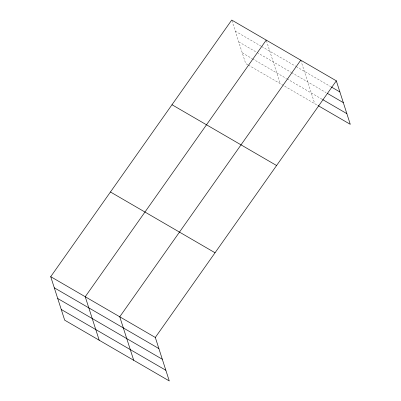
<?xml version="1.0" encoding="UTF-8"?>
<svg xmlns="http://www.w3.org/2000/svg" width="401" height="401" viewBox="0 0 401 401"><rect width="100%" height="100%" fill="white"/><g stroke="black" fill="none" stroke-linecap="round" stroke-linejoin="round"><path stroke-width="0.3" stroke-dasharray="2 1.5" d="M235.297 31.178L261.181 46.22M261.723 46.531L295.697 66.275M296.239 66.591L330.73 86.631M238.725 41.859L256.52 52.2M257.061 52.516L291.036 72.255M291.577 72.571L326.078 92.616M242.259 52.862L251.963 58.506M252.505 58.817L286.479 78.561M287.021 78.877L322.068 99.242M247.843 64.797L245.688 63.543L231.908 20.636M248.384 65.112L317.417 105.227M300.755 60.165L314.72 103.659M266.424 40.691L280.204 83.603"/><path stroke-width="0.6" d="M50.716 276.675L155.312 337.457L169.277 380.95L64.681 320.168L50.716 276.675L231.723 20.05L336.319 80.832L350.284 124.325L317.953 105.538M266.239 40.105L85.233 296.73L99.197 340.228M300.755 60.165L119.749 316.79L133.713 360.283M155.312 337.457L336.319 80.832M331.271 86.947L339.893 91.954M327.156 93.243L343.321 102.636M322.604 99.553L346.855 113.643M171.989 104.736L276.585 165.518M110.45 191.989L215.046 252.77M54.29 287.803L158.886 348.579M57.719 298.484L162.315 359.261M61.253 309.487L165.849 370.268"/></g></svg>
